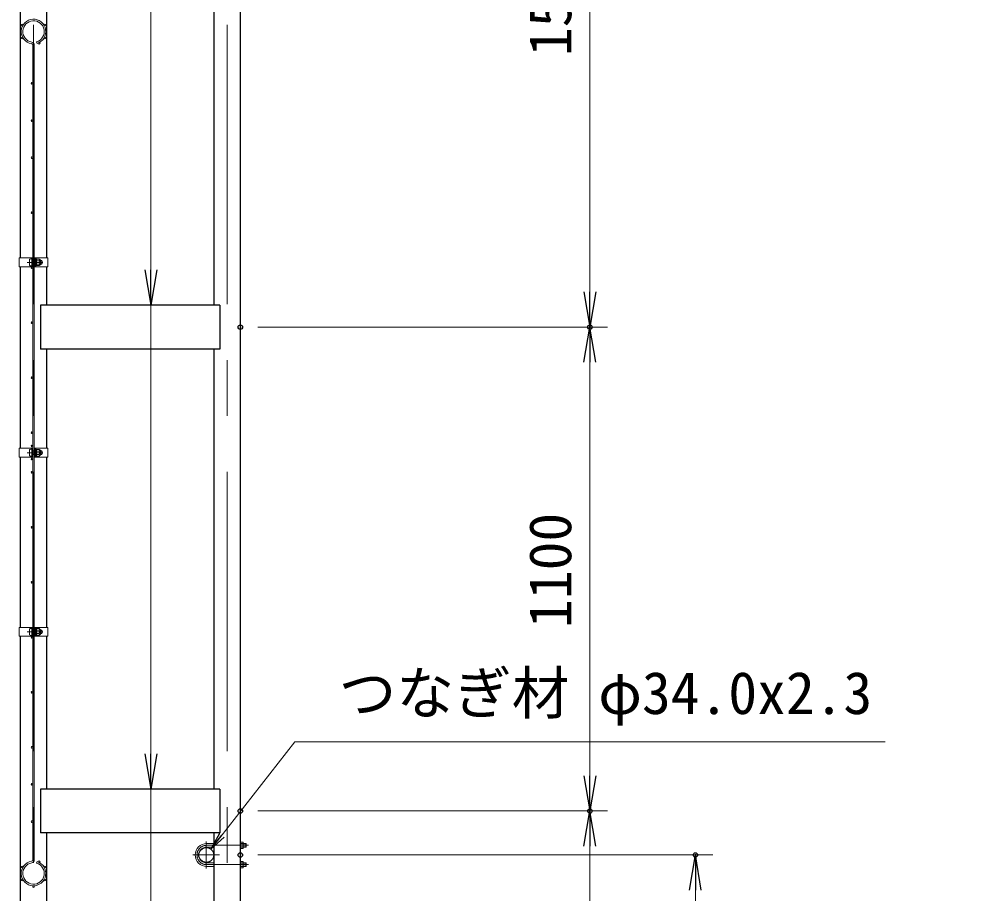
# Model space of a CAD drawing. Units: millimetres, scale not verified. Extents: x -8400 to 8400, y -5940 to 5940.
# Drawn here: x -1921 to 263, y -1356 to 632 of the extents above; entities that cross this region are included whole.
import ezdxf
from ezdxf.enums import TextEntityAlignment as Align

# ---------------------------------------------------------------- set-up
doc = ezdxf.new("R2010")
doc.units = ezdxf.units.MM
doc.header["$LTSCALE"] = 20
doc.header["$PDMODE"] = 32
doc.header["$PDSIZE"] = 10
doc.linetypes.add('USER1', pattern=[50.8, 31.75, -6.35, 6.35, -6.35])
for name, color, linetype, lineweight in [('0-3_D-STR1', 1, 'Continuous', 25), ('0-4_D-STR-DIM', 7, 'Continuous', 13), ('0-A_D-STR3', 3, 'Continuous', 13), ('0-B_D-STR2', 7, 'Continuous', 13), ('0-C_D-BMK', 2, 'USER1', 13), ('0-D_D-STR-TXT', 7, 'Continuous', 13)]:
    doc.layers.add(name, color=color, linetype=linetype, lineweight=lineweight)
doc.layers.add('0-5_0', color=7, linetype='Continuous')
doc.layers.add('0-6_Defpoints', color=7, linetype='Continuous')
doc.styles.add('ＭＳ ゴシック', font='')
doc.styles.get('ＭＳ ゴシック').set_extended_font_data('MS Gothic')

# ---------------------------------------------------------------- blocks, each defined once
blk = doc.blocks.new('_Open')
at = {"layer": '0-5_0'}
blk.add_line((-20, 3.333), (0, 0), dxfattribs=at)
blk.add_lwpolyline([(-20, -3.333), (0, 0), (-20, 0)], dxfattribs=at)

msp = doc.modelspace()

# ---------------------------------------------------------------- linework, layer by layer
at = {"layer": '0-3_D-STR1'}
for p, q in [((-1418.62, -4068.22), (-1418.62, 3140.78)), ((-1479.12, 1381.78), (-1479.12, -18.22)), ((-1919.12, 1229.03), (-1919.12, 89.03)), ((-1858.62, 89.03), (-1858.62, 1229.03)), ((-1919.12, 69.03), (-1919.12, -343.72)), ((-1919.12, 69.03), (-1919.12, -38.22)), ((-1858.62, -18.22), (-1858.62, 69.03)), ((-1464.87, -18.22), (-1872.87, -18.22)), ((-1872.87, -18.22), (-1872.87, -118.22)), ((-1464.87, -18.22), (-1464.87, -118.22)), ((-1464.87, -118.22), (-1872.87, -118.22)), ((-1858.62, -343.72), (-1858.62, -118.22)), ((-1479.12, -118.22), (-1479.12, -1118.22)), ((-1919.12, -363.72), (-1919.12, -750.97)), ((-1858.62, -750.97), (-1858.62, -363.72)), ((-1919.12, -770.97), (-1919.12, -1935.47)), ((-1858.62, -1118.22), (-1858.62, -770.97)), ((-1464.87, -1118.22), (-1872.87, -1118.22)), ((-1872.87, -1118.22), (-1872.87, -1218.22)), ((-1464.87, -1118.22), (-1464.87, -1218.22)), ((-1464.87, -1218.22), (-1872.87, -1218.22)), ((-1858.62, -1818.22), (-1858.62, -1218.22)), ((-1479.12, -1218.22), (-1479.12, -1818.22))]:
    msp.add_line(p, q, dxfattribs=at)
msp.add_circle((-1496.12, -1268.22), 17, dxfattribs=at)
at = {"layer": '0-4_D-STR-DIM'}
for p, q in [((-623.87, 11.78), (-623.87, 1351.78)), ((-1378.62, -68.22), (-583.87, -68.22)), ((-1378.62, -68.22), (-583.87, -68.22)), ((-623.87, -1088.22), (-623.87, -148.22)), ((-1378.62, -1168.22), (-583.87, -1168.22)), ((-1378.62, -1168.22), (-583.87, -1168.22)), ((-623.87, -1788.22), (-623.87, -1248.22)), ((-1378.62, -1268.22), (-343.87, -1268.22)), ((-383.87, -3288.22), (-383.87, -1348.22))]:
    msp.add_line(p, q, dxfattribs=at)
at = {"layer": '0-6_Defpoints'}
for p in [(-1418.62, -68.22), (-1418.62, -68.22), (-623.87, -68.22), (-1418.62, -1168.22), (-1418.62, -1168.22), (-623.87, -1168.22), (-1418.62, -1268.22), (-383.87, -1268.22)]:
    msp.add_point(p, dxfattribs=at)
at = {"layer": '0-A_D-STR3'}
for p, q in [((-1921.42, 89.03), (-1890.67, 89.03)), ((-1921.42, 89.03), (-1921.42, 69.03)), ((-1892.97, 69.03), (-1892.97, 89.03)), ((-1890.67, 69.03), (-1890.67, 89.03)), ((-1887.07, 69.03), (-1887.07, 89.03)), ((-1887.07, 89.03), (-1856.32, 89.03)), ((-1884.77, 69.03), (-1884.77, 89.03)), ((-1856.32, 89.03), (-1856.32, 69.03)), ((-1921.42, 69.03), (-1890.67, 69.03)), ((-1897.77, 85.53), (-1897.77, 72.53)), ((-1892.97, 87.03), (-1892.97, 71.03)), ((-1890.67, 83.03), (-1887.07, 83.03)), ((-1890.67, 82.36), (-1887.07, 82.36)), ((-1890.67, 75.71), (-1887.07, 75.71)), ((-1890.67, 75.03), (-1887.07, 75.03)), ((-1887.07, 69.03), (-1856.32, 69.03)), ((-1884.77, 83.53), (-1884.39, 86.7)), ((-1884.77, 83.53), (-1884.77, 74.53)), ((-1884.77, 74.53), (-1884.39, 71.37)), ((-1882.62, 86.78), (-1884.29, 86.78)), ((-1882.64, 71.28), (-1884.29, 71.28)), ((-1882.58, 79.03), (-1882.58, 86.76)), ((-1875.78, 82.79), (-1882.58, 82.79)), ((-1882.58, 79.03), (-1882.58, 71.31)), ((-1875.78, 75.28), (-1882.58, 75.28)), ((-1882.48, 86.54), (-1882.52, 86.71)), ((-1875.78, 86.54), (-1882.48, 86.54)), ((-1875.78, 71.53), (-1882.48, 71.53)), ((-1873.27, 84.03), (-1873.27, 74.03)), ((-1873.27, 83.03), (-1869.97, 83.03)), ((-1873.27, 82.36), (-1869.65, 82.36)), ((-1873.27, 75.71), (-1869.65, 75.71)), ((-1873.27, 75.03), (-1869.97, 75.03)), ((-1869.97, 83.03), (-1869.97, 75.03)), ((-1921.42, -343.72), (-1890.67, -343.72)), ((-1921.42, -343.72), (-1921.42, -363.72)), ((-1897.77, -347.22), (-1897.77, -360.22)), ((-1892.97, -363.72), (-1892.97, -343.72)), ((-1892.97, -345.72), (-1892.97, -361.72)), ((-1890.67, -363.72), (-1890.67, -343.72)), ((-1887.07, -363.72), (-1887.07, -343.72)), ((-1887.07, -343.72), (-1856.32, -343.72)), ((-1884.77, -363.72), (-1884.77, -343.72)), ((-1884.77, -349.22), (-1884.39, -346.05)), ((-1884.77, -349.22), (-1884.77, -358.22)), ((-1882.62, -345.97), (-1884.29, -345.97)), ((-1882.58, -353.72), (-1882.58, -345.99)), ((-1882.48, -346.21), (-1882.52, -346.04)), ((-1875.78, -346.21), (-1882.48, -346.21)), ((-1873.27, -348.72), (-1873.27, -358.72)), ((-1856.32, -343.72), (-1856.32, -363.72)), ((-1921.42, -363.72), (-1890.67, -363.72)), ((-1890.67, -349.72), (-1887.07, -349.72)), ((-1890.67, -350.39), (-1887.07, -350.39)), ((-1890.67, -357.04), (-1887.07, -357.04)), ((-1890.67, -357.72), (-1887.07, -357.72)), ((-1887.07, -363.72), (-1856.32, -363.72)), ((-1884.77, -358.22), (-1884.39, -361.38)), ((-1882.64, -361.47), (-1884.29, -361.47)), ((-1875.78, -349.96), (-1882.58, -349.96)), ((-1882.58, -353.72), (-1882.58, -361.44)), ((-1875.78, -357.47), (-1882.58, -357.47)), ((-1875.78, -361.22), (-1882.48, -361.22)), ((-1873.27, -349.72), (-1869.97, -349.72)), ((-1873.27, -350.39), (-1869.65, -350.39)), ((-1873.27, -357.04), (-1869.65, -357.04)), ((-1873.27, -357.72), (-1869.97, -357.72)), ((-1869.97, -349.72), (-1869.97, -357.72)), ((-1921.42, -750.97), (-1890.67, -750.97)), ((-1921.42, -750.97), (-1921.42, -770.97)), ((-1897.77, -754.47), (-1897.77, -767.47)), ((-1892.97, -770.97), (-1892.97, -750.97)), ((-1892.97, -752.97), (-1892.97, -768.97)), ((-1890.67, -770.97), (-1890.67, -750.97)), ((-1890.67, -756.97), (-1887.07, -756.97)), ((-1890.67, -757.64), (-1887.07, -757.64)), ((-1890.67, -764.29), (-1887.07, -764.29)), ((-1887.07, -770.97), (-1887.07, -750.97)), ((-1887.07, -750.97), (-1856.32, -750.97)), ((-1884.77, -770.97), (-1884.77, -750.97)), ((-1884.77, -756.47), (-1884.39, -753.3)), ((-1884.77, -756.47), (-1884.77, -765.47)), ((-1882.62, -753.22), (-1884.29, -753.22)), ((-1882.58, -760.97), (-1882.58, -753.24)), ((-1875.78, -757.21), (-1882.58, -757.21)), ((-1882.58, -760.97), (-1882.58, -768.69)), ((-1882.48, -753.46), (-1882.52, -753.29)), ((-1875.78, -753.46), (-1882.48, -753.46)), ((-1873.27, -755.97), (-1873.27, -765.97)), ((-1873.27, -756.97), (-1869.97, -756.97)), ((-1873.27, -757.64), (-1869.65, -757.64)), ((-1873.27, -764.29), (-1869.65, -764.29)), ((-1869.97, -756.97), (-1869.97, -764.97)), ((-1856.32, -750.97), (-1856.32, -770.97)), ((-1921.42, -770.97), (-1890.67, -770.97)), ((-1890.67, -764.97), (-1887.07, -764.97)), ((-1887.07, -770.97), (-1856.32, -770.97)), ((-1884.77, -765.47), (-1884.39, -768.63)), ((-1882.64, -768.72), (-1884.29, -768.72)), ((-1875.78, -764.72), (-1882.58, -764.72)), ((-1875.78, -768.47), (-1882.48, -768.47)), ((-1873.27, -764.97), (-1869.97, -764.97)), ((-1495.12, -1242.22), (-1479.12, -1242.22)), ((-1418.62, -1253.72), (-1418.62, -1238.72)), ((-1418.62, -1238.72), (-1412.92, -1238.72)), ((-1418.62, -1242.22), (-1405.92, -1242.22)), ((-1412.92, -1242.47), (-1418.62, -1242.47)), ((-1418.62, -1243.02), (-1405.12, -1243.02)), ((-1412.12, -1252.09), (-1412.12, -1240.46)), ((-1405.92, -1250.22), (-1405.92, -1242.22)), ((-1405.12, -1243.02), (-1405.92, -1242.22)), ((-1405.12, -1249.42), (-1405.12, -1243.02)), ((-1495.12, -1250.22), (-1479.12, -1250.22)), ((-1418.62, -1249.42), (-1405.12, -1249.42)), ((-1412.92, -1249.97), (-1418.62, -1249.97)), ((-1418.62, -1250.22), (-1405.92, -1250.22)), ((-1418.62, -1253.72), (-1412.92, -1253.72)), ((-1405.12, -1249.42), (-1405.92, -1250.22)), ((-1495.12, -1286.22), (-1479.12, -1286.22)), ((-1418.62, -1282.72), (-1412.92, -1282.72)), ((-1418.62, -1286.22), (-1405.92, -1286.22)), ((-1412.92, -1286.47), (-1418.62, -1286.47)), ((-1412.12, -1284.34), (-1412.12, -1295.97)), ((-1405.92, -1286.22), (-1405.92, -1294.22)), ((-1405.12, -1287.02), (-1405.92, -1286.22)), ((-1495.12, -1294.22), (-1479.12, -1294.22)), ((-1418.62, -1293.42), (-1405.12, -1293.42)), ((-1412.92, -1293.97), (-1418.62, -1293.97)), ((-1418.62, -1294.22), (-1405.92, -1294.22)), ((-1405.12, -1293.42), (-1405.92, -1294.22))]:
    msp.add_line(p, q, dxfattribs=at)
for points in [[(-1418.62, -1282.72), (-1418.62, -1297.72), (-1412.92, -1297.72)], [(-1418.62, -1287.02), (-1405.12, -1287.02), (-1405.12, -1293.42)]]:
    msp.add_lwpolyline(points, dxfattribs=at)
for centre, radius, start, end in [((-1884.29, 86.68), 0.1, 90, 173), ((-1884.29, 71.38), 0.1, 187, 270), ((-1882.64, 71.38), 0.1, 270, 337.2244), ((-1882.62, 86.68), 0.1, 15, 90), ((-1887.46, 84.66), 5.32, 339.37322, 22.7756), ((-1887.46, 73.41), 5.32, 337.2244, 20.62678), ((-1903.33, 79.03), 21.19, 0, 10.20031), ((-1903.33, 79.03), 21.19, 349.79969, 0), ((-1876.8, 84.66), 2.13, 298.45309, 61.54691), ((-1881.54, 79.03), 6.87, 0, 33.09348), ((-1881.54, 79.03), 6.87, 326.90652, 0), ((-1876.8, 73.4), 2.13, 298.45309, 61.54691), ((-1880.05, 79.78), 8, 32.13463, 57.68315), ((-1880.05, 78.29), 8, 302.31685, 327.86537), ((-1877.47, 79.03), 8.5, 331.92751, 28.07249), ((-1884.29, -346.07), 0.1, 90, 173), ((-1882.62, -346.07), 0.1, 15, 90), ((-1887.46, -348.09), 5.32, 339.37322, 22.7756), ((-1876.8, -348.09), 2.13, 298.45309, 61.54691), ((-1880.05, -352.97), 8, 32.13463, 57.68315), ((-1884.29, -361.37), 0.1, 187, 270), ((-1882.64, -361.37), 0.1, 270, 337.2244), ((-1887.46, -359.34), 5.32, 337.2244, 20.62678), ((-1903.33, -353.72), 21.19, 0, 10.20031), ((-1903.33, -353.72), 21.19, 349.79969, 0), ((-1881.54, -353.72), 6.87, 0, 33.09348), ((-1881.54, -353.72), 6.87, 326.90652, 0), ((-1876.8, -359.35), 2.13, 298.45309, 61.54691), ((-1880.05, -354.46), 8, 302.31685, 327.86537), ((-1877.47, -353.72), 8.5, 331.92751, 28.07249), ((-1884.29, -753.32), 0.1, 90, 173), ((-1882.62, -753.32), 0.1, 15, 90), ((-1887.46, -755.34), 5.32, 339.37322, 22.7756), ((-1903.33, -760.97), 21.19, 0, 10.20031), ((-1903.33, -760.97), 21.19, 349.79969, 0), ((-1876.8, -755.34), 2.13, 298.45309, 61.54691), ((-1881.54, -760.97), 6.87, 0, 33.09348), ((-1881.54, -760.97), 6.87, 326.90652, 0), ((-1880.05, -760.22), 8, 32.13463, 57.68315), ((-1877.47, -760.97), 8.5, 331.92751, 28.07249), ((-1884.29, -768.62), 0.1, 187, 270), ((-1882.64, -768.62), 0.1, 270, 337.2244), ((-1887.46, -766.59), 5.32, 337.2244, 20.62678), ((-1876.8, -766.6), 2.13, 298.45309, 61.54691), ((-1880.05, -761.71), 8, 302.31685, 327.86537), ((-1495.12, -1268.22), 26, 90, 270), ((-1414.71, -1240.59), 2.59, 313.61134, 46.38866), ((-1421.31, -1246.22), 9.19, 335.91485, 24.08515), ((-1495.12, -1268.22), 18, 90, 270), ((-1414.68, -1251.84), 2.57, 313.14552, 46.85448), ((-1414.68, -1284.59), 2.57, 313.14552, 46.85448), ((-1421.31, -1290.22), 9.19, 335.91485, 24.08515), ((-1414.71, -1295.84), 2.59, 313.61134, 46.38866)]:
    msp.add_arc(centre, radius, start, end, dxfattribs=at)
for centre, start_param, end_param in [((-1892.97, 85.53), 1.5707963, 3.1415927), ((-1892.97, 72.53), 3.1415927, 4.712389), ((-1892.97, -347.22), 1.5707963, 3.1415927), ((-1892.97, -360.22), 3.1415927, 4.712389), ((-1892.97, -754.47), 1.5707963, 3.1415927), ((-1892.97, -767.47), 3.1415927, 4.712389)]:
    msp.add_ellipse(centre, major_axis=(4.8, 0), ratio=0.3125, start_param=start_param, end_param=end_param, dxfattribs=at)
at = {"layer": '0-B_D-STR2'}
for p, q in [((-1890.67, -353.22), (-1890.67, 572.65)), ((-1887.07, -353.22), (-1887.07, 572.65)), ((-1881.9, 580.4), (-1880.87, 576.95)), ((-1890.67, -353.22), (-1890.67, -1279.08)), ((-1887.07, -353.22), (-1887.07, -1279.08)), ((-1881.9, -1286.83), (-1880.87, -1283.38))]:
    msp.add_line(p, q, dxfattribs=at)
for centre in [(-1914.68, 618.68), (-1863.07, 618.68), (-1914.68, 588.88), (-1863.07, 588.88), (-1875.76, 577.03), (-1892.47, 485.78), (-1892.47, 401.28), (-1892.47, 316.78), (-1892.47, 191.78), (-1892.47, 66.78), (-1892.47, -58.22), (-1892.47, -183.22), (-1892.47, -308.22), (-1892.47, -338.22), (-1892.47, -368.22), (-1892.47, -398.22), (-1892.47, -523.22), (-1892.47, -648.22), (-1892.47, -773.22), (-1892.47, -898.22), (-1892.47, -1023.22), (-1892.47, -1107.72), (-1892.47, -1192.22), (-1875.76, -1283.46), (-1914.68, -1295.32), (-1863.07, -1295.32), (-1914.68, -1325.12), (-1863.07, -1325.12), (-1888.87, -1340.02)]:
    msp.add_circle(centre, 1.8, dxfattribs=at)
for centre, radius, start, end in [((-1888.87, 603.78), 28, 286.60421, 260.16066), ((-1888.87, 603.78), 24.4, 286.60421, 260.16066), ((-1894.27, 572.65), 3.6, 0, 80.16066), ((-1894.27, 572.65), 7.2, 0, 80.16066), ((-1888.87, -1310.22), 28, 99.83934, 73.39579), ((-1888.87, -1310.22), 24.4, 99.83934, 73.39579), ((-1894.27, -1279.08), 3.6, 279.83934, 0), ((-1894.27, -1279.08), 7.2, 279.83934, 0)]:
    msp.add_arc(centre, radius, start, end, dxfattribs=at)
at = {"layer": '0-C_D-BMK'}
for p, q in [((-1888.87, -4080.22), (-1888.87, 4646.78)), ((-1448.87, -4080.22), (-1448.87, 3162.78)), ((-1903.29, 79.03), (-1867.55, 79.03)), ((-1903.29, -353.72), (-1867.55, -353.72)), ((-1903.29, -760.97), (-1867.55, -760.97)), ((-1496.12, -1237.74), (-1496.12, -1298.69)), ((-1495.12, -1246.22), (-1400.37, -1246.22)), ((-1526.36, -1268.22), (-1465.89, -1268.22)), ((-1495.12, -1290.22), (-1400.37, -1290.22))]:
    msp.add_line(p, q, dxfattribs=at)
msp.add_arc((-1495.12, -1268.22), 22, 90, 270, dxfattribs=at)
at = {"layer": '0-D_D-STR-TXT'}
for points in [[(262.76, 931.78), (-1622.19, 931.78), (-1622.19, -1116.22)], [(262.76, 931.78), (-1622.19, 931.78), (-1622.19, -1816.22)], [(262.76, 931.78), (-1622.19, 931.78), (-1622.19, -2416.22)], [(262.76, 931.78), (-1622.19, 931.78), (-1622.19, -16.22)], [(262.76, 931.78), (-1622.19, 931.78), (-1622.19, -2916.22)], [(47.79, -1010.98), (-1294.88, -1010.98), (-1484.42, -1253.25)]]:
    msp.add_lwpolyline(points, dxfattribs=at)

# ---------------------------------------------------------------- block references
at = {"layer": '0-4_D-STR-DIM', "xscale": 4, "yscale": 4}
for p, rotation in [((-623.87, -68.22), 270), ((-623.87, -68.22), 90), ((-623.87, -1168.22), 270), ((-623.87, -1168.22), 90), ((-383.87, -1268.22), 90)]:
    msp.add_blockref('_Open', p, dxfattribs=dict(at, rotation=rotation))
at = {"layer": '0-D_D-STR-TXT'}
for p, xscale, yscale, rotation in [((-1622.19, -18.22), 4, 4, 270), ((-1622.19, -1118.22), 4, 4, 270), ((-1485.65, -1254.83), 2, 2, 231.96258)]:
    msp.add_blockref('_Open', p, dxfattribs=dict(at, xscale=xscale, yscale=yscale, rotation=rotation))

# ---------------------------------------------------------------- texts
at = {"layer": '0-4_D-STR-DIM', "style": 'ＭＳ ゴシック'}
for s, p in [('1500', (-637.37, 547.98)), ('1100', (-637.37, -752.02))]:
    msp.add_text(s, height=96.19, rotation=90, dxfattribs=at).set_placement(p, align=Align.BOTTOM_LEFT)
at = {"layer": '0-D_D-STR-TXT', "style": 'ＭＳ ゴシック'}
msp.add_text('つなぎ材 φ34.0x2.3', height=96.19, dxfattribs=at).set_placement((-1195.07, -976.68), align=Align.BOTTOM_LEFT)

doc.saveas('drawing.dxf')
